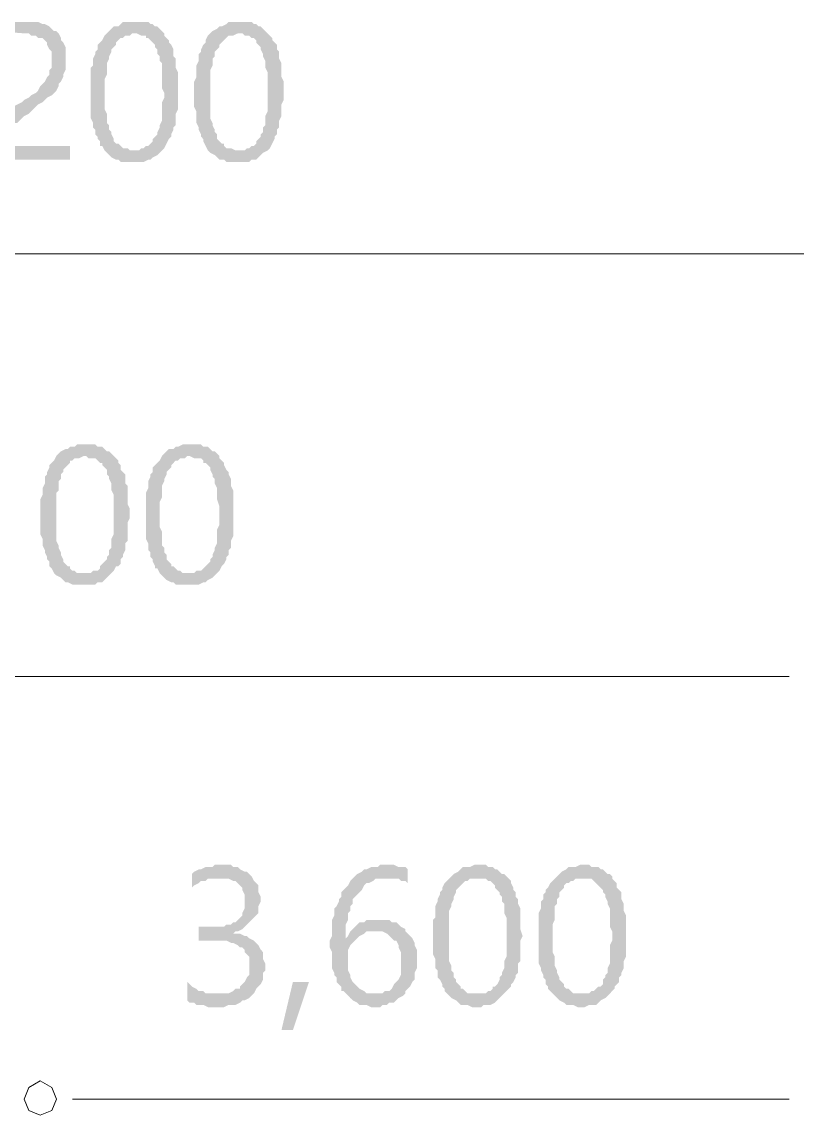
# Model space of a CAD drawing. Header units: millimetres. Extents: x -2246 to 101218, y 0 to 66109.
# Drawn here: x 50779 to 54354, y 56549 to 61590 of the extents above; entities that cross this region are included whole.
import ezdxf

# ---------------------------------------------------------------- set-up
doc = ezdxf.new("R2010")
doc.units = ezdxf.units.MM
doc.layers.add('PDF_솔리드 채우기', color=7, linetype='Continuous')
doc.layers.add('PDF_형상', color=7, linetype='Continuous')

msp = doc.modelspace()

# ---------------------------------------------------------------- hatches: boundary and pattern name
at = {"layer": 'PDF_솔리드 채우기', "transparency": 33554559}
for points in [[(50799.9, 61590.4), (50799.9, 61590.4), (50778.7, 61590.4), (50757.5, 61590.4), (50746.9, 61590.4), (50725.7, 61579.8), (50715.1, 61579.8), (50693.9, 61569.2), (50683.3, 61558.6), (50672.7, 61558.6), (50651.6, 61548), (50789.3, 61537.4), (50810.4, 61537.4), (50821, 61526.9), (50842.2, 61526.9), (50852.8, 61516.3), (50874, 61516.3), (50884.6, 61505.7), (50895.2, 61495.1), (50895.2, 61484.5), (50905.8, 61463.3), (50916.4, 61452.7), (50916.4, 61431.5), (50916.4, 61410.3), (50916.4, 61399.7), (50916.4, 61378.6), (50905.8, 61368), (50905.8, 61346.8), (50895.2, 61336.2), (50884.6, 61315), (50884.6, 61315), (50874, 61304.4), (50863.4, 61293.8), (50852.8, 61272.6), (50842.2, 61262.1), (50821, 61251.5), (50810.4, 61240.9), (50789.3, 61230.3), (50778.7, 61219.7), (50757.5, 61209.1), (50736.3, 61198.5), (50725.7, 61177.3), (50715.1, 61166.7), (50704.5, 61166.7), (50693.9, 61156.1), (50683.3, 61145.5), (50672.7, 61124.4), (50662.2, 61113.8), (50651.6, 61103.2), (50641, 61082), (50630.4, 61071.4), (50630.4, 61071.4), (50630.4, 61050.2), (50619.8, 61039.6), (50619.8, 61018.4), (50619.8, 60997.2), (50619.8, 60986.7), (50619.8, 60954.9), (51001.1, 60954.9), (51001.1, 61018.4), (50693.9, 61018.4), (50693.9, 61018.4), (50693.9, 61039.6), (50693.9, 61050.2), (50704.5, 61071.4), (50704.5, 61082), (50715.1, 61092.6), (50725.7, 61103.2), (50746.9, 61113.8), (50746.9, 61124.4), (50757.5, 61124.4), (50768.1, 61134.9), (50778.7, 61145.5), (50789.3, 61156.1), (50810.4, 61166.7), (50821, 61177.3), (50842.2, 61198.5), (50852.8, 61209.1), (50874, 61219.7), (50884.6, 61230.3), (50895.2, 61240.9), (50916.4, 61251.5), (50927, 61262.1), (50937.6, 61272.6), (50948.1, 61293.8), (50948.1, 61304.4), (50948.1, 61304.4), (50958.7, 61315), (50969.3, 61336.2), (50969.3, 61346.8), (50979.9, 61368), (50979.9, 61378.6), (50979.9, 61399.7), (50979.9, 61420.9), (50979.9, 61420.9), (50979.9, 61442.1), (50979.9, 61463.3), (50979.9, 61473.9), (50969.3, 61495.1), (50958.7, 61505.7), (50958.7, 61516.3), (50948.1, 61537.4), (50937.6, 61548), (50927, 61548), (50916.4, 61558.6), (50905.8, 61569.2), (50884.6, 61579.8), (50874, 61579.8), (50852.8, 61590.4), (50842.2, 61590.4), (50821, 61590.4)], [(51308.3, 61590.4), (51297.7, 61590.4), (51287.1, 61590.4), (51265.9, 61590.4), (51244.7, 61590.4), (51234.1, 61579.8), (51223.5, 61569.2), (51202.4, 61569.2), (51191.8, 61558.6), (51181.2, 61548), (51170.6, 61537.4), (51297.7, 61537.4), (51297.7, 61537.4), (51308.3, 61537.4), (51329.5, 61526.9), (51340.1, 61526.9), (51350.6, 61526.9), (51350.6, 61516.3), (51361.2, 61516.3), (51371.8, 61505.7), (51382.4, 61495.1), (51393, 61484.5), (51393, 61473.9), (51403.6, 61463.3), (51403.6, 61442.1), (51414.2, 61431.5), (51414.2, 61410.3), (51424.8, 61399.7), (51424.8, 61378.6), (51424.8, 61357.4), (51424.8, 61336.2), (51424.8, 61315), (51424.8, 61283.2), (51435.4, 61262.1), (51435.4, 61240.9), (51424.8, 61219.7), (51424.8, 61198.5), (51424.8, 61177.3), (51424.8, 61156.1), (51424.8, 61134.9), (51414.2, 61113.8), (51414.2, 61103.2), (51403.6, 61082), (51403.6, 61071.4), (51393, 61060.8), (51382.4, 61050.2), (51382.4, 61039.6), (51371.8, 61029), (51361.2, 61018.4), (51350.6, 61018.4), (51340.1, 61007.8), (51329.5, 61007.8), (51318.9, 60997.2), (51308.3, 60997.2), (51297.7, 60997.2), (51424.8, 60997.2), (51435.4, 61007.8), (51446, 61029), (51446, 61029), (51456.6, 61050.2), (51467.2, 61060.8), (51467.2, 61071.4), (51477.8, 61092.6), (51477.8, 61103.2), (51488.3, 61113.8), (51488.3, 61134.9), (51488.3, 61156.1), (51488.3, 61166.7), (51498.9, 61187.9), (51498.9, 61209.1), (51498.9, 61230.3), (51498.9, 61251.5), (51498.9, 61272.6), (51498.9, 61272.6), (51498.9, 61293.8), (51498.9, 61315), (51498.9, 61336.2), (51498.9, 61357.4), (51488.3, 61378.6), (51488.3, 61399.7), (51488.3, 61420.9), (51477.8, 61431.5), (51477.8, 61452.7), (51477.8, 61463.3), (51467.2, 61484.5), (51456.6, 61495.1), (51456.6, 61505.7), (51446, 61516.3), (51435.4, 61526.9), (51435.4, 61537.4), (51424.8, 61548), (51414.2, 61558.6), (51403.6, 61569.2), (51393, 61569.2), (51382.4, 61579.8), (51371.8, 61579.8), (51361.2, 61590.4), (51340.1, 61590.4), (51329.5, 61590.4), (51318.9, 61590.4)], [(51784.9, 61590.4), (51784.9, 61590.4), (51763.7, 61590.4), (51753.1, 61590.4), (51732, 61590.4), (51721.4, 61579.8), (51700.2, 61569.2), (51689.6, 61569.2), (51679, 61558.6), (51657.8, 61548), (51647.2, 61537.4), (51784.9, 61537.4), (51784.9, 61537.4), (51795.5, 61537.4), (51806.1, 61526.9), (51816.7, 61526.9), (51827.3, 61526.9), (51837.9, 61516.3), (51848.5, 61516.3), (51859.1, 61505.7), (51859.1, 61495.1), (51869.7, 61484.5), (51880.3, 61473.9), (51880.3, 61463.3), (51890.8, 61442.1), (51890.8, 61431.5), (51901.4, 61410.3), (51901.4, 61399.7), (51901.4, 61378.6), (51912, 61357.4), (51912, 61336.2), (51912, 61315), (51912, 61283.2), (51912, 61262.1), (51912, 61240.9), (51912, 61219.7), (51912, 61198.5), (51912, 61177.3), (51901.4, 61156.1), (51901.4, 61134.9), (51901.4, 61113.8), (51890.8, 61103.2), (51890.8, 61082), (51880.3, 61071.4), (51880.3, 61060.8), (51869.7, 61050.2), (51859.1, 61039.6), (51859.1, 61029), (51848.5, 61018.4), (51837.9, 61018.4), (51827.3, 61007.8), (51816.7, 61007.8), (51806.1, 60997.2), (51795.5, 60997.2), (51774.3, 60997.2), (51912, 60997.2), (51922.6, 61007.8), (51933.2, 61029), (51933.2, 61029), (51943.8, 61050.2), (51943.8, 61060.8), (51954.4, 61071.4), (51954.4, 61092.6), (51965, 61103.2), (51965, 61113.8), (51965, 61134.9), (51975.6, 61156.1), (51975.6, 61166.7), (51975.6, 61187.9), (51975.6, 61209.1), (51986.2, 61230.3), (51986.2, 61251.5), (51986.2, 61272.6), (51986.2, 61272.6), (51986.2, 61293.8), (51986.2, 61315), (51975.6, 61336.2), (51975.6, 61357.4), (51975.6, 61378.6), (51975.6, 61399.7), (51965, 61420.9), (51965, 61431.5), (51965, 61452.7), (51954.4, 61463.3), (51954.4, 61484.5), (51943.8, 61495.1), (51933.2, 61505.7), (51933.2, 61516.3), (51922.6, 61526.9), (51912, 61537.4), (51901.4, 61548), (51890.8, 61558.6), (51880.3, 61569.2), (51869.7, 61569.2), (51859.1, 61579.8), (51848.5, 61579.8), (51837.9, 61590.4), (51827.3, 61590.4), (51816.7, 61590.4), (51795.5, 61590.4)], [(51170.6, 61537.4), (51160, 61526.9), (51149.4, 61505.7), (51149.4, 61505.7), (51138.8, 61495.1), (51128.2, 61484.5), (51128.2, 61463.3), (51117.6, 61452.7), (51117.6, 61442.1), (51107, 61420.9), (51107, 61410.3), (51107, 61389.2), (51096.4, 61378.6), (51096.4, 61357.4), (51096.4, 61336.2), (51096.4, 61315), (51096.4, 61293.8), (51096.4, 61272.6), (51096.4, 61251.5), (51096.4, 61240.9), (51096.4, 61219.7), (51096.4, 61198.5), (51096.4, 61177.3), (51096.4, 61156.1), (51096.4, 61145.5), (51107, 61124.4), (51107, 61103.2), (51117.6, 61092.6), (51117.6, 61071.4), (51128.2, 61060.8), (51128.2, 61050.2), (51138.8, 61039.6), (51138.8, 61018.4), (51149.4, 61018.4), (51160, 60997.2), (51170.6, 60986.7), (51181.2, 60976.1), (51191.8, 60965.5), (51212.9, 60954.9), (51223.5, 60954.9), (51234.1, 60944.3), (51255.3, 60944.3), (51276.5, 60944.3), (51287.1, 60944.3), (51287.1, 60944.3), (51308.3, 60944.3), (51329.5, 60944.3), (51340.1, 60944.3), (51361.2, 60954.9), (51371.8, 60954.9), (51382.4, 60965.5), (51403.6, 60976.1), (51414.2, 60986.7), (51424.8, 60997.2), (51297.7, 60997.2), (51287.1, 60997.2), (51276.5, 60997.2), (51265.9, 61007.8), (51255.3, 61007.8), (51244.7, 61007.8), (51234.1, 61018.4), (51223.5, 61029), (51212.9, 61029), (51202.4, 61039.6), (51202.4, 61050.2), (51191.8, 61071.4), (51191.8, 61082), (51181.2, 61092.6), (51181.2, 61113.8), (51170.6, 61124.4), (51170.6, 61145.5), (51170.6, 61166.7), (51160, 61187.9), (51160, 61209.1), (51160, 61230.3), (51160, 61262.1), (51160, 61272.6), (51160, 61304.4), (51160, 61325.6), (51170.6, 61346.8), (51170.6, 61368), (51170.6, 61389.2), (51170.6, 61399.7), (51181.2, 61420.9), (51181.2, 61431.5), (51191.8, 61452.7), (51191.8, 61463.3), (51202.4, 61473.9), (51212.9, 61484.5), (51212.9, 61495.1), (51223.5, 61505.7), (51234.1, 61516.3), (51244.7, 61516.3), (51255.3, 61526.9), (51265.9, 61526.9), (51276.5, 61526.9), (51287.1, 61537.4), (51297.7, 61537.4)], [(51647.2, 61537.4), (51636.6, 61526.9), (51626, 61505.7), (51626, 61505.7), (51626, 61495.1), (51615.4, 61484.5), (51604.9, 61463.3), (51604.9, 61452.7), (51594.3, 61442.1), (51594.3, 61420.9), (51594.3, 61410.3), (51583.7, 61389.2), (51583.7, 61378.6), (51583.7, 61357.4), (51583.7, 61336.2), (51573.1, 61315), (51573.1, 61293.8), (51573.1, 61272.6), (51573.1, 61251.5), (51573.1, 61240.9), (51573.1, 61219.7), (51573.1, 61198.5), (51583.7, 61177.3), (51583.7, 61156.1), (51583.7, 61145.5), (51583.7, 61124.4), (51594.3, 61103.2), (51594.3, 61092.6), (51604.9, 61071.4), (51604.9, 61060.8), (51615.4, 61050.2), (51615.4, 61039.6), (51626, 61018.4), (51626, 61018.4), (51636.6, 60997.2), (51647.2, 60986.7), (51668.4, 60976.1), (51679, 60965.5), (51689.6, 60954.9), (51710.8, 60954.9), (51721.4, 60944.3), (51732, 60944.3), (51753.1, 60944.3), (51774.3, 60944.3), (51774.3, 60944.3), (51795.5, 60944.3), (51806.1, 60944.3), (51827.3, 60944.3), (51837.9, 60954.9), (51859.1, 60954.9), (51869.7, 60965.5), (51880.3, 60976.1), (51890.8, 60986.7), (51912, 60997.2), (51774.3, 60997.2), (51774.3, 60997.2), (51763.7, 60997.2), (51742.6, 61007.8), (51732, 61007.8), (51721.4, 61007.8), (51710.8, 61018.4), (51710.8, 61029), (51700.2, 61029), (51689.6, 61039.6), (51679, 61050.2), (51679, 61071.4), (51668.4, 61082), (51668.4, 61092.6), (51657.8, 61113.8), (51657.8, 61124.4), (51647.2, 61145.5), (51647.2, 61166.7), (51647.2, 61187.9), (51647.2, 61209.1), (51647.2, 61230.3), (51647.2, 61262.1), (51647.2, 61272.6), (51647.2, 61304.4), (51647.2, 61325.6), (51647.2, 61346.8), (51647.2, 61368), (51657.8, 61389.2), (51657.8, 61399.7), (51657.8, 61420.9), (51668.4, 61431.5), (51668.4, 61452.7), (51679, 61463.3), (51689.6, 61473.9), (51689.6, 61484.5), (51700.2, 61495.1), (51710.8, 61505.7), (51721.4, 61516.3), (51721.4, 61516.3), (51732, 61526.9), (51742.6, 61526.9), (51753.1, 61526.9), (51774.3, 61537.4), (51784.9, 61537.4)], [(51075.2, 59641.5), (51075.2, 59641.5), (51054.1, 59641.5), (51032.9, 59641.5), (51022.3, 59630.9), (51001.1, 59630.9), (50990.5, 59620.3), (50979.9, 59620.3), (50958.7, 59609.7), (50948.1, 59599.1), (50937.6, 59588.5), (51075.2, 59588.5), (51075.2, 59588.5), (51085.8, 59577.9), (51096.4, 59577.9), (51107, 59577.9), (51117.6, 59577.9), (51128.2, 59567.3), (51138.8, 59556.7), (51149.4, 59556.7), (51149.4, 59546.1), (51160, 59535.5), (51170.6, 59524.9), (51170.6, 59503.8), (51181.2, 59493.2), (51181.2, 59482.6), (51191.8, 59461.4), (51191.8, 59440.2), (51191.8, 59429.6), (51202.4, 59408.4), (51202.4, 59387.2), (51202.4, 59355.5), (51202.4, 59334.3), (51202.4, 59313.1), (51202.4, 59291.9), (51202.4, 59270.7), (51202.4, 59249.5), (51202.4, 59228.4), (51191.8, 59207.2), (51191.8, 59186), (51191.8, 59164.8), (51181.2, 59154.2), (51181.2, 59133), (51170.6, 59122.4), (51170.6, 59111.8), (51160, 59101.3), (51149.4, 59090.7), (51138.8, 59080.1), (51138.8, 59069.5), (51128.2, 59058.9), (51117.6, 59058.9), (51107, 59058.9), (51096.4, 59048.3), (51085.8, 59048.3), (51064.7, 59048.3), (51191.8, 59048.3), (51202.4, 59058.9), (51212.9, 59080.1), (51223.5, 59080.1), (51234.1, 59090.7), (51234.1, 59111.8), (51244.7, 59122.4), (51244.7, 59133), (51255.3, 59154.2), (51255.3, 59164.8), (51255.3, 59186), (51265.9, 59196.6), (51265.9, 59217.8), (51265.9, 59238.9), (51265.9, 59260.1), (51265.9, 59281.3), (51276.5, 59302.5), (51276.5, 59323.7), (51276.5, 59323.7), (51276.5, 59344.9), (51265.9, 59366.1), (51265.9, 59387.2), (51265.9, 59408.4), (51265.9, 59429.6), (51265.9, 59450.8), (51255.3, 59461.4), (51255.3, 59482.6), (51255.3, 59503.8), (51244.7, 59514.3), (51234.1, 59524.9), (51234.1, 59546.1), (51223.5, 59556.7), (51223.5, 59567.3), (51212.9, 59577.9), (51202.4, 59588.5), (51191.8, 59599.1), (51181.2, 59609.7), (51170.6, 59609.7), (51160, 59620.3), (51149.4, 59630.9), (51138.8, 59630.9), (51128.2, 59630.9), (51117.6, 59641.5), (51107, 59641.5), (51085.8, 59641.5)], [(51562.5, 59641.5), (51551.9, 59641.5), (51541.3, 59641.5), (51520.1, 59641.5), (51498.9, 59630.9), (51488.3, 59630.9), (51477.8, 59620.3), (51456.6, 59620.3), (51446, 59609.7), (51435.4, 59599.1), (51424.8, 59588.5), (51551.9, 59588.5), (51551.9, 59588.5), (51573.1, 59577.9), (51583.7, 59577.9), (51594.3, 59577.9), (51604.9, 59577.9), (51615.4, 59567.3), (51615.4, 59556.7), (51626, 59556.7), (51636.6, 59546.1), (51647.2, 59535.5), (51647.2, 59524.9), (51657.8, 59503.8), (51657.8, 59493.2), (51668.4, 59482.6), (51668.4, 59461.4), (51679, 59440.2), (51679, 59429.6), (51679, 59408.4), (51679, 59387.2), (51689.6, 59355.5), (51689.6, 59334.3), (51689.6, 59313.1), (51689.6, 59291.9), (51689.6, 59270.7), (51679, 59249.5), (51679, 59228.4), (51679, 59207.2), (51679, 59186), (51668.4, 59164.8), (51668.4, 59154.2), (51657.8, 59133), (51657.8, 59122.4), (51647.2, 59111.8), (51647.2, 59101.3), (51636.6, 59090.7), (51626, 59080.1), (51615.4, 59069.5), (51604.9, 59058.9), (51594.3, 59058.9), (51583.7, 59058.9), (51573.1, 59048.3), (51562.5, 59048.3), (51551.9, 59048.3), (51679, 59048.3), (51689.6, 59058.9), (51700.2, 59080.1), (51700.2, 59080.1), (51710.8, 59090.7), (51721.4, 59111.8), (51721.4, 59122.4), (51732, 59133), (51732, 59154.2), (51742.6, 59164.8), (51742.6, 59186), (51742.6, 59196.6), (51753.1, 59217.8), (51753.1, 59238.9), (51753.1, 59260.1), (51753.1, 59281.3), (51753.1, 59302.5), (51753.1, 59323.7), (51753.1, 59323.7), (51753.1, 59344.9), (51753.1, 59366.1), (51753.1, 59387.2), (51753.1, 59408.4), (51753.1, 59429.6), (51742.6, 59450.8), (51742.6, 59461.4), (51742.6, 59482.6), (51732, 59503.8), (51732, 59514.3), (51721.4, 59524.9), (51710.8, 59546.1), (51710.8, 59556.7), (51700.2, 59567.3), (51689.6, 59577.9), (51689.6, 59588.5), (51679, 59599.1), (51668.4, 59609.7), (51657.8, 59609.7), (51647.2, 59620.3), (51636.6, 59630.9), (51626, 59630.9), (51615.4, 59630.9), (51604.9, 59641.5), (51583.7, 59641.5), (51573.1, 59641.5)], [(50937.6, 59588.5), (50927, 59567.3), (50916.4, 59556.7), (50916.4, 59556.7), (50905.8, 59546.1), (50905.8, 59535.5), (50895.2, 59514.3), (50895.2, 59503.8), (50884.6, 59493.2), (50884.6, 59472), (50884.6, 59461.4), (50874, 59440.2), (50874, 59419), (50874, 59408.4), (50863.4, 59387.2), (50863.4, 59366.1), (50863.4, 59344.9), (50863.4, 59323.7), (50863.4, 59302.5), (50863.4, 59281.3), (50863.4, 59260.1), (50863.4, 59249.5), (50863.4, 59228.4), (50874, 59207.2), (50874, 59186), (50874, 59175.4), (50884.6, 59154.2), (50884.6, 59143.6), (50895.2, 59122.4), (50895.2, 59111.8), (50905.8, 59101.3), (50905.8, 59080.1), (50916.4, 59069.5), (50916.4, 59069.5), (50927, 59048.3), (50937.6, 59037.7), (50958.7, 59027.1), (50969.3, 59016.5), (50979.9, 59005.9), (50990.5, 59005.9), (51011.7, 58995.3), (51022.3, 58995.3), (51043.5, 58995.3), (51064.7, 58995.3), (51064.7, 58995.3), (51085.8, 58995.3), (51096.4, 58995.3), (51117.6, 58995.3), (51128.2, 59005.9), (51149.4, 59005.9), (51160, 59016.5), (51170.6, 59027.1), (51181.2, 59037.7), (51191.8, 59048.3), (51064.7, 59048.3), (51064.7, 59048.3), (51054.1, 59048.3), (51032.9, 59048.3), (51022.3, 59058.9), (51011.7, 59058.9), (51001.1, 59069.5), (51001.1, 59080.1), (50990.5, 59080.1), (50979.9, 59090.7), (50969.3, 59101.3), (50969.3, 59111.8), (50958.7, 59133), (50958.7, 59143.6), (50948.1, 59164.8), (50948.1, 59175.4), (50937.6, 59196.6), (50937.6, 59217.8), (50937.6, 59238.9), (50937.6, 59260.1), (50937.6, 59281.3), (50937.6, 59302.5), (50937.6, 59323.7), (50937.6, 59344.9), (50937.6, 59376.6), (50937.6, 59397.8), (50937.6, 59419), (50948.1, 59429.6), (50948.1, 59450.8), (50948.1, 59472), (50958.7, 59482.6), (50958.7, 59503.8), (50969.3, 59514.3), (50969.3, 59524.9), (50979.9, 59535.5), (50990.5, 59546.1), (51001.1, 59556.7), (51001.1, 59567.3), (51011.7, 59567.3), (51022.3, 59577.9), (51032.9, 59577.9), (51043.5, 59577.9), (51064.7, 59588.5), (51075.2, 59588.5)], [(51424.8, 59588.5), (51414.2, 59567.3), (51403.6, 59556.7), (51403.6, 59556.7), (51393, 59546.1), (51382.4, 59535.5), (51382.4, 59514.3), (51371.8, 59503.8), (51371.8, 59493.2), (51361.2, 59472), (51361.2, 59461.4), (51361.2, 59440.2), (51350.6, 59419), (51350.6, 59408.4), (51350.6, 59387.2), (51350.6, 59366.1), (51350.6, 59344.9), (51350.6, 59323.7), (51350.6, 59302.5), (51350.6, 59281.3), (51350.6, 59260.1), (51350.6, 59249.5), (51350.6, 59228.4), (51350.6, 59207.2), (51361.2, 59186), (51361.2, 59175.4), (51361.2, 59154.2), (51371.8, 59143.6), (51371.8, 59122.4), (51382.4, 59111.8), (51382.4, 59101.3), (51393, 59080.1), (51393, 59069.5), (51403.6, 59069.5), (51414.2, 59048.3), (51424.8, 59037.7), (51435.4, 59027.1), (51446, 59016.5), (51467.2, 59005.9), (51477.8, 59005.9), (51488.3, 58995.3), (51509.5, 58995.3), (51530.7, 58995.3), (51541.3, 58995.3), (51541.3, 58995.3), (51562.5, 58995.3), (51583.7, 58995.3), (51594.3, 58995.3), (51615.4, 59005.9), (51626, 59005.9), (51636.6, 59016.5), (51657.8, 59027.1), (51668.4, 59037.7), (51679, 59048.3), (51551.9, 59048.3), (51541.3, 59048.3), (51530.7, 59048.3), (51520.1, 59048.3), (51509.5, 59058.9), (51498.9, 59058.9), (51488.3, 59069.5), (51477.8, 59080.1), (51467.2, 59080.1), (51467.2, 59090.7), (51456.6, 59101.3), (51446, 59111.8), (51446, 59133), (51435.4, 59143.6), (51435.4, 59164.8), (51424.8, 59175.4), (51424.8, 59196.6), (51424.8, 59217.8), (51424.8, 59238.9), (51414.2, 59260.1), (51414.2, 59281.3), (51414.2, 59302.5), (51414.2, 59323.7), (51414.2, 59344.9), (51414.2, 59376.6), (51424.8, 59397.8), (51424.8, 59419), (51424.8, 59429.6), (51424.8, 59450.8), (51435.4, 59472), (51435.4, 59482.6), (51446, 59503.8), (51446, 59514.3), (51456.6, 59524.9), (51467.2, 59535.5), (51467.2, 59546.1), (51477.8, 59556.7), (51488.3, 59567.3), (51498.9, 59567.3), (51509.5, 59577.9), (51520.1, 59577.9), (51530.7, 59577.9), (51541.3, 59588.5), (51551.9, 59588.5)], [(51700.2, 57703.1), (51689.6, 57703.1), (51668.4, 57703.1), (51657.8, 57692.5), (51636.6, 57692.5), (51626, 57692.5), (51604.9, 57681.9), (51594.3, 57681.9), (51573.1, 57671.3), (51562.5, 57660.7), (51562.5, 57597.2), (51573.1, 57607.8), (51594.3, 57618.4), (51604.9, 57628.9), (51626, 57628.9), (51636.6, 57639.5), (51657.8, 57639.5), (51668.4, 57639.5), (51689.6, 57639.5), (51837.9, 57650.1), (51827.3, 57660.7), (51816.7, 57671.3), (51806.1, 57671.3), (51784.9, 57681.9), (51774.3, 57692.5), (51753.1, 57692.5), (51742.6, 57703.1), (51721.4, 57703.1)], [(52462.8, 57703.1), (52452.2, 57703.1), (52431, 57703.1), (52420.4, 57692.5), (52399.3, 57692.5), (52388.7, 57692.5), (52367.5, 57681.9), (52356.9, 57681.9), (52346.3, 57671.3), (52325.1, 57660.7), (52314.5, 57650.1), (52462.8, 57639.5), (52462.8, 57639.5), (52484, 57639.5), (52494.6, 57639.5), (52515.8, 57639.5), (52526.4, 57628.9), (52547.6, 57628.9), (52558.1, 57618.4), (52558.1, 57681.9), (52558.1, 57681.9), (52547.6, 57692.5), (52537, 57692.5), (52515.8, 57692.5), (52494.6, 57703.1), (52484, 57703.1)], [(52886.5, 57703.1), (52886.5, 57703.1), (52865.3, 57703.1), (52844.1, 57692.5), (52833.5, 57692.5), (52812.4, 57692.5), (52801.8, 57681.9), (52791.2, 57671.3), (52770, 57660.7), (52759.4, 57650.1), (52748.8, 57639.5), (52886.5, 57639.5), (52886.5, 57639.5), (52897.1, 57639.5), (52907.7, 57639.5), (52918.3, 57639.5), (52928.9, 57628.9), (52939.5, 57628.9), (52950.1, 57618.4), (52960.6, 57607.8), (52960.6, 57597.2), (52971.2, 57586.6), (52981.8, 57576), (52981.8, 57565.4), (52992.4, 57554.8), (52992.4, 57533.6), (53003, 57523), (53003, 57501.8), (53003, 57480.7), (53013.6, 57459.5), (53013.6, 57438.3), (53013.6, 57417.1), (53013.6, 57395.9), (53013.6, 57374.7), (53013.6, 57353.6), (53013.6, 57332.4), (53013.6, 57300.6), (53013.6, 57279.4), (53003, 57258.2), (53003, 57247.6), (53003, 57226.4), (52992.4, 57205.3), (52992.4, 57194.7), (52981.8, 57184.1), (52981.8, 57173.5), (52971.2, 57152.3), (52960.6, 57141.7), (52950.1, 57141.7), (52950.1, 57131.1), (52939.5, 57120.5), (52928.9, 57120.5), (52918.3, 57109.9), (52907.7, 57109.9), (52897.1, 57109.9), (52875.9, 57109.9), (53003, 57109.9), (53013.6, 57120.5), (53024.2, 57131.1), (53034.8, 57141.7), (53034.8, 57152.3), (53045.4, 57162.9), (53056, 57184.1), (53056, 57194.7), (53066.6, 57205.3), (53066.6, 57226.4), (53066.6, 57247.6), (53077.2, 57258.2), (53077.2, 57279.4), (53077.2, 57300.6), (53077.2, 57311.2), (53077.2, 57332.4), (53077.2, 57353.6), (53087.8, 57374.7), (53087.8, 57374.7), (53077.2, 57406.5), (53077.2, 57427.7), (53077.2, 57448.9), (53077.2, 57470.1), (53077.2, 57491.2), (53077.2, 57501.8), (53066.6, 57523), (53066.6, 57544.2), (53056, 57554.8), (53056, 57576), (53045.4, 57586.6), (53045.4, 57597.2), (53034.8, 57618.4), (53034.8, 57628.9), (53024.2, 57639.5), (53013.6, 57650.1), (53003, 57660.7), (52992.4, 57660.7), (52981.8, 57671.3), (52971.2, 57681.9), (52960.6, 57681.9), (52950.1, 57692.5), (52939.5, 57692.5), (52928.9, 57692.5), (52918.3, 57703.1), (52897.1, 57703.1)], [(53373.7, 57703.1), (53363.1, 57703.1), (53352.6, 57703.1), (53331.4, 57692.5), (53310.2, 57692.5), (53299.6, 57692.5), (53289, 57681.9), (53267.8, 57671.3), (53257.2, 57660.7), (53246.6, 57650.1), (53236, 57639.5), (53363.1, 57639.5), (53363.1, 57639.5), (53384.3, 57639.5), (53394.9, 57639.5), (53405.5, 57639.5), (53416.1, 57628.9), (53416.1, 57628.9), (53426.7, 57618.4), (53437.3, 57607.8), (53447.9, 57597.2), (53458.5, 57586.6), (53458.5, 57576), (53469.1, 57565.4), (53469.1, 57554.8), (53479.7, 57533.6), (53479.7, 57523), (53490.3, 57501.8), (53490.3, 57480.7), (53490.3, 57459.5), (53490.3, 57438.3), (53490.3, 57417.1), (53500.8, 57395.9), (53500.8, 57374.7), (53500.8, 57353.6), (53490.3, 57332.4), (53490.3, 57300.6), (53490.3, 57279.4), (53490.3, 57258.2), (53490.3, 57247.6), (53479.7, 57226.4), (53479.7, 57205.3), (53469.1, 57194.7), (53469.1, 57184.1), (53458.5, 57173.5), (53458.5, 57152.3), (53447.9, 57141.7), (53437.3, 57141.7), (53426.7, 57131.1), (53416.1, 57120.5), (53405.5, 57120.5), (53394.9, 57109.9), (53384.3, 57109.9), (53373.7, 57109.9), (53363.1, 57109.9), (53490.3, 57109.9), (53500.8, 57120.5), (53511.4, 57131.1), (53511.4, 57141.7), (53522, 57152.3), (53532.6, 57162.9), (53532.6, 57184.1), (53543.2, 57194.7), (53543.2, 57205.3), (53553.8, 57226.4), (53553.8, 57247.6), (53553.8, 57258.2), (53564.4, 57279.4), (53564.4, 57300.6), (53564.4, 57311.2), (53564.4, 57332.4), (53564.4, 57353.6), (53564.4, 57374.7), (53564.4, 57374.7), (53564.4, 57406.5), (53564.4, 57427.7), (53564.4, 57448.9), (53564.4, 57470.1), (53553.8, 57491.2), (53553.8, 57501.8), (53553.8, 57523), (53543.2, 57544.2), (53543.2, 57554.8), (53543.2, 57576), (53532.6, 57586.6), (53522, 57597.2), (53522, 57618.4), (53511.4, 57628.9), (53500.8, 57639.5), (53500.8, 57650.1), (53490.3, 57660.7), (53479.7, 57660.7), (53469.1, 57671.3), (53458.5, 57681.9), (53447.9, 57681.9), (53437.3, 57692.5), (53426.7, 57692.5), (53405.5, 57692.5), (53394.9, 57703.1), (53384.3, 57703.1)], [(51837.9, 57650.1), (51689.6, 57639.5), (51700.2, 57639.5), (51721.4, 57639.5), (51732, 57639.5), (51753.1, 57628.9), (51763.7, 57628.9), (51774.3, 57618.4), (51784.9, 57607.8), (51795.5, 57597.2), (51795.5, 57586.6), (51806.1, 57565.4), (51806.1, 57554.8), (51806.1, 57533.6), (51806.1, 57533.6), (51806.1, 57512.4), (51806.1, 57501.8), (51795.5, 57480.7), (51795.5, 57470.1), (51784.9, 57459.5), (51774.3, 57448.9), (51763.7, 57438.3), (51753.1, 57438.3), (51742.6, 57427.7), (51721.4, 57427.7), (51710.8, 57417.1), (51689.6, 57417.1), (51668.4, 57417.1), (51647.2, 57417.1), (51594.3, 57417.1), (51594.3, 57353.6), (51647.2, 57353.6), (51668.4, 57353.6), (51689.6, 57353.6), (51710.8, 57353.6), (51721.4, 57353.6), (51742.6, 57343), (51753.1, 57343), (51774.3, 57332.4), (51784.9, 57321.8), (51795.5, 57321.8), (51806.1, 57311.2), (51806.1, 57300.6), (51816.7, 57290), (51827.3, 57279.4), (51827.3, 57258.2), (51827.3, 57247.6), (51827.3, 57226.4), (51827.3, 57226.4), (51827.3, 57215.9), (51827.3, 57194.7), (51816.7, 57184.1), (51806.1, 57162.9), (51795.5, 57152.3), (51784.9, 57141.7), (51784.9, 57131.1), (51763.7, 57131.1), (51753.1, 57120.5), (51732, 57109.9), (51721.4, 57109.9), (51700.2, 57109.9), (51679, 57109.9), (51837.9, 57099.3), (51848.5, 57109.9), (51859.1, 57131.1), (51869.7, 57141.7), (51880.3, 57152.3), (51890.8, 57173.5), (51890.8, 57184.1), (51890.8, 57205.3), (51901.4, 57215.9), (51901.4, 57237), (51901.4, 57247.6), (51890.8, 57268.8), (51890.8, 57279.4), (51890.8, 57300.6), (51880.3, 57311.2), (51869.7, 57332.4), (51859.1, 57343), (51859.1, 57343), (51848.5, 57353.6), (51827.3, 57364.1), (51816.7, 57374.7), (51806.1, 57374.7), (51784.9, 57385.3), (51763.7, 57385.3), (51753.1, 57385.3), (51753.1, 57385.3), (51763.7, 57395.9), (51774.3, 57395.9), (51795.5, 57406.5), (51806.1, 57417.1), (51816.7, 57427.7), (51827.3, 57438.3), (51837.9, 57448.9), (51848.5, 57459.5), (51859.1, 57470.1), (51869.7, 57480.7), (51869.7, 57501.8), (51869.7, 57512.4), (51880.3, 57533.6), (51880.3, 57554.8), (51880.3, 57554.8), (51869.7, 57576), (51869.7, 57586.6), (51869.7, 57607.8), (51859.1, 57618.4), (51848.5, 57628.9)], [(52314.5, 57650.1), (52303.9, 57639.5), (52293.3, 57628.9), (52282.8, 57607.8), (52272.2, 57597.2), (52261.6, 57586.6), (52251, 57576), (52251, 57554.8), (52240.4, 57544.2), (52240.4, 57533.6), (52229.8, 57512.4), (52219.2, 57501.8), (52219.2, 57480.7), (52219.2, 57470.1), (52208.6, 57448.9), (52208.6, 57427.7), (52208.6, 57417.1), (52208.6, 57395.9), (52208.6, 57374.7), (52198, 57353.6), (52198, 57332.4), (52198, 57321.8), (52208.6, 57300.6), (52208.6, 57279.4), (52208.6, 57258.2), (52208.6, 57247.6), (52208.6, 57226.4), (52219.2, 57205.3), (52219.2, 57194.7), (52229.8, 57184.1), (52229.8, 57162.9), (52240.4, 57152.3), (52251, 57141.7), (52251, 57120.5), (52261.6, 57120.5), (52272.2, 57109.9), (52409.9, 57109.9), (52399.3, 57109.9), (52378.1, 57109.9), (52367.5, 57109.9), (52356.9, 57120.5), (52335.7, 57131.1), (52325.1, 57141.7), (52314.5, 57152.3), (52314.5, 57152.3), (52303.9, 57162.9), (52293.3, 57184.1), (52293.3, 57194.7), (52282.8, 57215.9), (52282.8, 57226.4), (52282.8, 57247.6), (52282.8, 57268.8), (52282.8, 57279.4), (52282.8, 57300.6), (52282.8, 57311.2), (52293.3, 57332.4), (52303.9, 57343), (52314.5, 57353.6), (52272.2, 57364.1), (52272.2, 57364.1), (52272.2, 57385.3), (52272.2, 57406.5), (52272.2, 57427.7), (52282.8, 57448.9), (52282.8, 57459.5), (52282.8, 57480.7), (52293.3, 57491.2), (52293.3, 57512.4), (52303.9, 57523), (52303.9, 57544.2), (52314.5, 57554.8), (52325.1, 57565.4), (52335.7, 57576), (52346.3, 57586.6), (52356.9, 57607.8), (52367.5, 57618.4), (52378.1, 57618.4), (52399.3, 57628.9), (52409.9, 57639.5), (52420.4, 57639.5), (52441.6, 57639.5), (52462.8, 57639.5)], [(52748.8, 57639.5), (52738.2, 57628.9), (52727.6, 57618.4), (52727.6, 57618.4), (52717, 57597.2), (52717, 57586.6), (52706.4, 57576), (52706.4, 57565.4), (52695.8, 57544.2), (52695.8, 57533.6), (52685.3, 57512.4), (52685.3, 57501.8), (52685.3, 57480.7), (52685.3, 57459.5), (52674.7, 57448.9), (52674.7, 57427.7), (52674.7, 57406.5), (52674.7, 57385.3), (52674.7, 57364.1), (52674.7, 57343), (52674.7, 57321.8), (52674.7, 57300.6), (52674.7, 57290), (52685.3, 57268.8), (52685.3, 57247.6), (52685.3, 57226.4), (52695.8, 57215.9), (52695.8, 57194.7), (52695.8, 57184.1), (52706.4, 57173.5), (52717, 57152.3), (52717, 57141.7), (52727.6, 57131.1), (52727.6, 57120.5), (52738.2, 57109.9), (52748.8, 57099.3), (52759.4, 57088.7), (52780.6, 57078.2), (52791.2, 57067.6), (52801.8, 57057), (52823, 57057), (52833.5, 57057), (52854.7, 57046.4), (52875.9, 57046.4), (52875.9, 57046.4), (52897.1, 57046.4), (52907.7, 57057), (52928.9, 57057), (52939.5, 57057), (52960.6, 57067.6), (52971.2, 57078.2), (52981.8, 57088.7), (52992.4, 57099.3), (53003, 57109.9), (52875.9, 57109.9), (52875.9, 57109.9), (52854.7, 57109.9), (52844.1, 57109.9), (52833.5, 57109.9), (52823, 57120.5), (52812.4, 57131.1), (52801.8, 57131.1), (52801.8, 57141.7), (52791.2, 57152.3), (52780.6, 57162.9), (52780.6, 57173.5), (52770, 57184.1), (52770, 57205.3), (52759.4, 57215.9), (52759.4, 57237), (52748.8, 57258.2), (52748.8, 57279.4), (52748.8, 57300.6), (52748.8, 57321.8), (52748.8, 57343), (52748.8, 57364.1), (52748.8, 57385.3), (52748.8, 57406.5), (52748.8, 57427.7), (52748.8, 57448.9), (52748.8, 57470.1), (52748.8, 57491.2), (52759.4, 57512.4), (52759.4, 57523), (52770, 57544.2), (52770, 57554.8), (52780.6, 57576), (52780.6, 57586.6), (52791.2, 57597.2), (52801.8, 57607.8), (52812.4, 57618.4), (52812.4, 57618.4), (52823, 57628.9), (52833.5, 57628.9), (52844.1, 57639.5), (52854.7, 57639.5), (52865.3, 57639.5), (52886.5, 57639.5)], [(53236, 57639.5), (53225.5, 57628.9), (53214.9, 57618.4), (53214.9, 57618.4), (53204.3, 57597.2), (53193.7, 57586.6), (53193.7, 57576), (53183.1, 57565.4), (53183.1, 57544.2), (53172.5, 57533.6), (53172.5, 57512.4), (53172.5, 57501.8), (53161.9, 57480.7), (53161.9, 57459.5), (53161.9, 57448.9), (53161.9, 57427.7), (53161.9, 57406.5), (53161.9, 57385.3), (53161.9, 57364.1), (53161.9, 57343), (53161.9, 57321.8), (53161.9, 57300.6), (53161.9, 57290), (53161.9, 57268.8), (53161.9, 57247.6), (53172.5, 57226.4), (53172.5, 57215.9), (53183.1, 57194.7), (53183.1, 57184.1), (53193.7, 57173.5), (53193.7, 57152.3), (53204.3, 57141.7), (53204.3, 57131.1), (53214.9, 57120.5), (53225.5, 57109.9), (53236, 57099.3), (53246.6, 57088.7), (53257.2, 57078.2), (53278.4, 57067.6), (53289, 57057), (53299.6, 57057), (53320.8, 57057), (53342, 57046.4), (53352.6, 57046.4), (53352.6, 57046.4), (53373.7, 57046.4), (53394.9, 57057), (53405.5, 57057), (53426.7, 57057), (53437.3, 57067.6), (53447.9, 57078.2), (53469.1, 57088.7), (53479.7, 57099.3), (53490.3, 57109.9), (53363.1, 57109.9), (53352.6, 57109.9), (53342, 57109.9), (53331.4, 57109.9), (53320.8, 57109.9), (53310.2, 57120.5), (53299.6, 57131.1), (53289, 57131.1), (53278.4, 57141.7), (53278.4, 57152.3), (53267.8, 57162.9), (53257.2, 57173.5), (53257.2, 57184.1), (53246.6, 57205.3), (53246.6, 57215.9), (53236, 57237), (53236, 57258.2), (53236, 57279.4), (53225.5, 57300.6), (53225.5, 57321.8), (53225.5, 57343), (53225.5, 57364.1), (53225.5, 57385.3), (53225.5, 57406.5), (53225.5, 57427.7), (53236, 57448.9), (53236, 57470.1), (53236, 57491.2), (53236, 57512.4), (53246.6, 57523), (53246.6, 57544.2), (53257.2, 57554.8), (53257.2, 57576), (53267.8, 57586.6), (53278.4, 57597.2), (53278.4, 57607.8), (53289, 57618.4), (53299.6, 57618.4), (53310.2, 57628.9), (53320.8, 57628.9), (53331.4, 57639.5), (53342, 57639.5), (53352.6, 57639.5), (53363.1, 57639.5)], [(52420.4, 57448.9), (52399.3, 57448.9), (52388.7, 57448.9), (52367.5, 57448.9), (52356.9, 57438.3), (52335.7, 57438.3), (52325.1, 57427.7), (52314.5, 57417.1), (52303.9, 57406.5), (52293.3, 57395.9), (52282.8, 57374.7), (52272.2, 57364.1), (52272.2, 57364.1), (52314.5, 57353.6), (52325.1, 57364.1), (52335.7, 57374.7), (52356.9, 57385.3), (52367.5, 57395.9), (52388.7, 57395.9), (52409.9, 57395.9), (52547.6, 57395.9), (52547.6, 57406.5), (52526.4, 57417.1), (52515.8, 57427.7), (52505.2, 57438.3), (52484, 57438.3), (52473.4, 57448.9), (52452.2, 57448.9), (52441.6, 57448.9)], [(52547.6, 57395.9), (52409.9, 57395.9), (52409.9, 57395.9), (52431, 57395.9), (52441.6, 57395.9), (52462.8, 57385.3), (52473.4, 57374.7), (52484, 57364.1), (52494.6, 57353.6), (52505.2, 57353.6), (52515.8, 57332.4), (52515.8, 57321.8), (52526.4, 57300.6), (52526.4, 57290), (52526.4, 57268.8), (52526.4, 57247.6), (52526.4, 57247.6), (52526.4, 57226.4), (52526.4, 57205.3), (52526.4, 57194.7), (52515.8, 57173.5), (52505.2, 57162.9), (52494.6, 57152.3), (52494.6, 57152.3), (52484, 57131.1), (52473.4, 57120.5), (52452.2, 57120.5), (52441.6, 57109.9), (52420.4, 57109.9), (52409.9, 57109.9), (52272.2, 57109.9), (52282.8, 57099.3), (52293.3, 57088.7), (52303.9, 57078.2), (52325.1, 57067.6), (52335.7, 57057), (52356.9, 57057), (52367.5, 57057), (52388.7, 57046.4), (52399.3, 57046.4), (52409.9, 57046.4), (52431, 57046.4), (52441.6, 57057), (52462.8, 57057), (52473.4, 57067.6), (52494.6, 57067.6), (52505.2, 57078.2), (52515.8, 57088.7), (52537, 57099.3), (52547.6, 57109.9), (52547.6, 57120.5), (52558.1, 57131.1), (52568.7, 57141.7), (52579.3, 57162.9), (52589.9, 57173.5), (52589.9, 57184.1), (52589.9, 57205.3), (52600.5, 57226.4), (52600.5, 57237), (52600.5, 57258.2), (52600.5, 57279.4), (52600.5, 57290), (52600.5, 57311.2), (52589.9, 57332.4), (52589.9, 57343), (52579.3, 57364.1), (52568.7, 57374.7), (52558.1, 57385.3)], [(51541.3, 57162.9), (51541.3, 57078.2), (51541.3, 57078.2), (51551.9, 57067.6), (51573.1, 57067.6), (51583.7, 57057), (51604.9, 57057), (51615.4, 57057), (51636.6, 57046.4), (51657.8, 57046.4), (51679, 57046.4), (51700.2, 57046.4), (51710.8, 57046.4), (51732, 57057), (51753.1, 57057), (51763.7, 57057), (51784.9, 57067.6), (51795.5, 57078.2), (51806.1, 57078.2), (51827.3, 57088.7), (51837.9, 57099.3), (51837.9, 57099.3), (51679, 57109.9), (51679, 57109.9), (51657.8, 57109.9), (51647.2, 57109.9), (51626, 57109.9), (51615.4, 57120.5), (51594.3, 57120.5), (51583.7, 57131.1), (51562.5, 57141.7), (51551.9, 57152.3)]]:
    msp.add_hatch(color=256, dxfattribs=at).paths.add_polyline_path(points)

# ---------------------------------------------------------------- linework, layer by layer
at = {"layer": 'PDF_솔리드 채우기', "lineweight": 5, "transparency": 33554559}
msp.add_solid([(52102.7, 57162.9), (52028.5, 56940.5), (52028.5, 57162.9), (51975.6, 56940.5)], dxfattribs=at)
at = {"layer": 'PDF_형상', "lineweight": 5}
for points in [[(11407.7, 60520.6), (11556, 60520.6), (90170.8, 60520.6), (90319.1, 60520.6)], [(47410.4, 58571.6), (47558.7, 58571.6), (54168.1, 58571.6), (54316.4, 58571.6)], [(51011.7, 56622.7), (51160, 56622.7), (54168.1, 56622.7), (54316.4, 56622.7)]]:
    msp.add_lwpolyline(points, dxfattribs=at)
for points in [[(50789.3, 56622.7), (50810.4, 56569.7), (50863.4, 56548.6), (50916.4, 56569.7), (50937.6, 56622.7), (50916.4, 56675.7), (50863.4, 56707.4), (50810.4, 56675.7)], [(50937.6, 56622.7), (50916.4, 56675.7), (50863.4, 56707.4), (50810.4, 56675.7), (50789.3, 56622.7), (50810.4, 56569.7), (50863.4, 56548.6), (50916.4, 56569.7)]]:
    msp.add_lwpolyline(points, close=True, dxfattribs=at)

doc.saveas('drawing.dxf')
